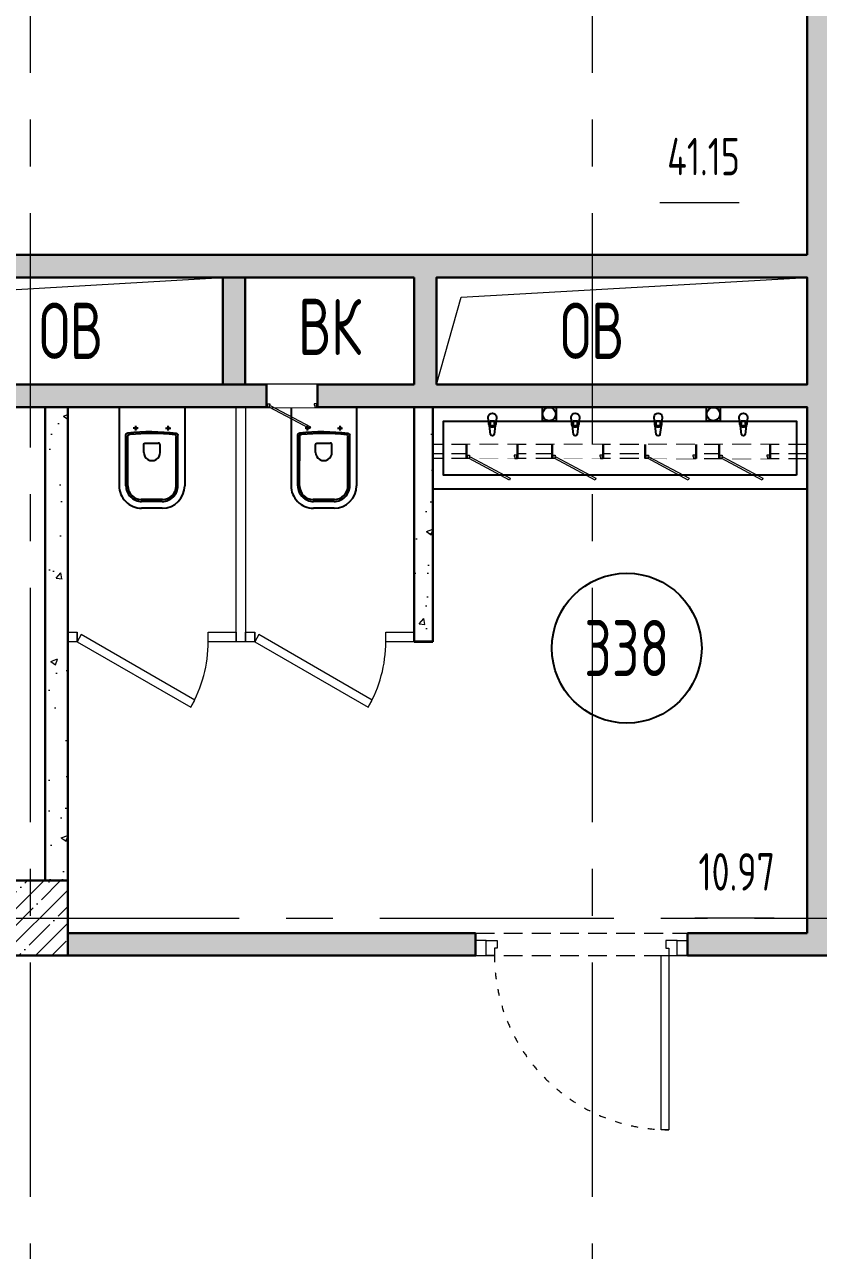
# Model space of a CAD drawing. Header units: millimetres. Extents: x -265044 to 366616, y 0 to 292181.
# Drawn here: x 75612 to 79851, y 116826 to 123371 of the extents above; entities that cross this region are included whole.
import ezdxf
from ezdxf import colors
from ezdxf.entities.mleader import LeaderData, LeaderLine
from ezdxf.enums import TextEntityAlignment as Align
from ezdxf.math import Vec2, Vec3

# ---------------------------------------------------------------- set-up
doc = ezdxf.new("R2010")
doc.units = ezdxf.units.MM
doc.header["$MEASUREMENT"] = 0
doc.set_wipeout_variables(frame=1)
for name, pattern in [('ACAD_ISO03W100', [30, 12, -18]), ('ADSK_Штриховая_ш2 п1', [3, 2, -1]), ('CENTER', [2, 1.25, -0.25, 0.25, -0.25])]:
    doc.linetypes.add(name, pattern=pattern)
doc.layers.get('0').update_dxf_attribs({"color": 250, "lineweight": 9})
doc.layers.get('Defpoints').update_dxf_attribs({"color": 6})
for name, color, linetype, lineweight in [('АР_Двери', 5, 'Continuous', 18), ('АР_Колонны', 5, 'Continuous', 30), ('АР_Колонны Штрих', 250, 'Continuous', 5), ('АР_Маркер экспликации', 239, 'Continuous', 13), ('АР_Номер помещения', 1, 'Continuous', 25), ('АР_Оси', 193, 'Continuous', 9), ('АР_Отметки', 250, 'Continuous', 15), ('АР_Перегородки газоблок', 165, 'Continuous', 30), ('АР_Перегородки газоблок_Штрих', 165, 'Continuous', 5), ('АР_Перегородки сантехнические', 216, 'Continuous', 9), ('АР_Помещения_площадь', 19, 'Continuous', 9), ('АР_тонкая линия', 250, 'Continuous', 0)]:
    doc.layers.add(name, color=color, linetype=linetype, lineweight=lineweight)
for name, color, linetype in [('АР_Отверстия', 251, 'Continuous'), ('ТХ_дозаторы', 7, 'Continuous'), ('ТХ_сантехника', 253, 'Continuous')]:
    doc.layers.add(name, color=color, linetype=linetype)
doc.styles.add('ICOCPEUR', font='isocpeur.ttf')
doc.styles.add('ISOCPEUR', font='isocpeur.ttf', dxfattribs={"width": 0.7})
doc.styles.get("Standard").update_dxf_attribs({"font": 'isocpeur.ttf'})
pattern_1 = [(50, (0, 0), (215.17805, -18.82564), [22.5, -247.5]), (355, (0, 0), (-41.6254, 225.65764), [18, -198]), (100.45144, (17.93, -1.57), (173.55265, 206.832), [19.12206, -210.34263]), (46.1842, (0, 60), (320.1724, -49.6558), [33.75, -371.25]), (96.63564, (26.68, 55.86), (280.3986, 292.2356), [28.6831, -315.5141]), (351.18416, (0, 60), (280.3986, 292.2356), [27, -297]), (21, (30, 45), (179.07212, -120.78567), [22.5, -247.5]), (326, (30, 45), (72.9946, 217.545), [18, -198]), (71.45144, (44.92, 34.93), (252.0667, 96.75935), [19.12206, -210.34263]), (37.5, (0, 0), (3.647957, 99.868156), [0, -195.6, 0, -201, 0, -198.75]), (7.5, (0, 0), (78.92086, 118.32351), [0, -114.6, 0, -191.1, 0, -75.75]), (327.5, (-66.9, 0), (160.14673, -6.76646), [0, -75, 0, -234, 0, -310.5]), (317.5, (-96.9, 0), (174.95585, 30.0315), [0, -97.5, 0, -155.4, 0, -220.5])]

# ---------------------------------------------------------------- blocks, each defined once
blk = doc.blocks.new('*U11')
at = {"color": 8}
for p, q in [((0, 0), (0, 50)), ((700, 0), (700, 50))]:
    blk.add_line(p, q, dxfattribs=at)
blk.add_lwpolyline([(0, 0), (606.2, -350), (628.1, -312.1), (21.9, 37.9)], close=True, dxfattribs=at)
blk.add_arc((0, 0), 700, 330, 0, dxfattribs=at)
blk = doc.blocks.new('*U9')
at = {"color": 8}
for p, q in [((0, 0), (0, 50)), ((700, 0), (700, 50))]:
    blk.add_line(p, q, dxfattribs=at)
blk.add_lwpolyline([(0, 0), (606.2, -350), (628.1, -312.1), (21.9, 37.9)], close=True, dxfattribs=at)
blk.add_arc((0, 0), 700, 330, 0, dxfattribs=at)
blk = doc.blocks.new('*U230')
at = {"layer": 'АР_Номер помещения', "color": 8}
blk.add_circle((-20129.8, 1921.6), 400, dxfattribs=at)
at = {"layer": 'АР_Помещения_площадь', "color": 8}
blk.add_line((-19343.4, 480.7), (-19765.7, 480.7), dxfattribs=at)
at = {"color": 8, "style": 'ISOCPEUR', "width": 0.7, "flags": 1}
blk.add_attdef('КАТЕГОРИЯ', (-499.2, -2092.2), '', height=250, dxfattribs=at)
at = {"layer": 'АР_Номер помещения', "color": 8, "style": 'ISOCPEUR', "width": 0.7}
blk.add_attdef('НОМЕР_ПОМЕЩЕНИЯ', text='', height=300, dxfattribs=at).set_placement((-20129.8, 1921.6), align=Align.MIDDLE_CENTER)
at = {"layer": 'АР_Помещения_площадь', "color": 8, "lineweight": 30, "width": 0.7, "flags": 104}
blk.add_attdef('ИМЯ_ПОМЕЩЕНИЯ', text='', height=100, dxfattribs=at).set_placement((157.6, 1217.1), align=Align.MIDDLE_CENTER)
at = {"layer": 'АР_Помещения_площадь', "color": 8, "style": 'ISOCPEUR', "width": 0.7}
blk.add_attdef('ПЛОЩАДЬ_ПОМЕЩЕНИЯ', text='', height=200, dxfattribs=at).set_placement((-19338.5, 727.2), align=Align.MIDDLE_RIGHT)
blk = doc.blocks.new('*U225')
at = {"layer": 'АР_Номер помещения', "color": 8}
blk.add_circle((2044.8, -4497.4), 400, dxfattribs=at)
at = {"layer": 'АР_Помещения_площадь', "color": 8}
blk.add_line((4177.5, -7470.7), (3755.2, -7470.7), dxfattribs=at)
at = {"color": 8, "style": 'ISOCPEUR', "width": 0.7, "flags": 1}
blk.add_attdef('КАТЕГОРИЯ', (-499.2, -2092.2), '', height=250, dxfattribs=at)
at = {"layer": 'АР_Номер помещения', "color": 8, "style": 'ISOCPEUR', "width": 0.7}
blk.add_attdef('НОМЕР_ПОМЕЩЕНИЯ', text='', height=300, dxfattribs=at).set_placement((2044.8, -4497.4), align=Align.MIDDLE_CENTER)
at = {"layer": 'АР_Помещения_площадь', "color": 8, "lineweight": 30, "width": 0.7, "flags": 104}
blk.add_attdef('ИМЯ_ПОМЕЩЕНИЯ', text='', height=100, dxfattribs=at).set_placement((157.6, 1217.1), align=Align.MIDDLE_CENTER)
at = {"layer": 'АР_Помещения_площадь', "color": 8, "style": 'ISOCPEUR', "width": 0.7}
blk.add_attdef('ПЛОЩАДЬ_ПОМЕЩЕНИЯ', text='', height=200, dxfattribs=at).set_placement((4182.4, -7224.2), align=Align.MIDDLE_RIGHT)
blk = doc.blocks.new('*U369')
at = {"color": 8}
for points in [[(-55, -80), (-55, 0), (-115, 0), (-115, -40), (-100, -40), (-100, -80), (-55, -80)], [(0, 0), (0, -80), (-55, -80), (-55, 0), (0, 0)], [(-1130, 0), (-1130, -80), (-1075, -80), (-1075, 0), (-1130, 0)], [(-1075, -80), (-1075, 0), (-1015, 0), (-1015, -40), (-1030, -40), (-1030, -80), (-1075, -80)]]:
    blk.add_lwpolyline(points, dxfattribs=at)
blk.add_lwpolyline([(-100, -80), (-100, -1010), (-140, -1010), (-140, -80)], close=True, dxfattribs=at)
at = {"color": 8, "linetype": 'ACAD_ISO03W100', "ltscale": 3}
blk.add_arc((-100, -80), 930, 180, 270, dxfattribs=at)
blk = doc.blocks.new('унитаз поликлиники')
at = {"color": 8}
for p, q in [((0, 175), (0, -175)), ((0, 175), (420, 175)), ((420, 138.7), (149.6, 138.7)), ((125.6, 86.7), (99.5, 86.7)), ((112.4, 73.1), (112.4, 100.2)), ((420, 129), (156.8, 128.7)), ((191.9, -33.7), (191.9, 33.7)), ((242.4, 43.7), (201.9, 43.7)), ((494, 57.1), (494, -57.1)), ((504, 55), (504, -55)), ((540, 55), (540, -55)), ((242.4, -43.7), (201.9, -43.7)), ((125.5, -86.5), (99.4, -86.5)), ((112.3, -73), (112.3, -100.1)), ((420, -129), (155.2, -128.7)), ((0, -175), (420, -175)), ((420, -139), (147.9, -138.7))]:
    blk.add_line(p, q, dxfattribs=at)
for centre, radius, start, end in [((420, 55), 120, 0, 90), ((420.5, 55.2), 83.5, 359.86187, 90.33349), ((420, 55), 74, 0, 90), ((242.4, 0), 43.7, 270, 90), ((420, -55), 120, 270, 0), ((420, -55), 84, 270, 0), ((420, -55), 74, 270, 358.40182)]:
    blk.add_arc(centre, radius, start, end, dxfattribs=at)
at = {"color": 8, "extrusion": (0, 0, -1)}
for centre, major_axis, ratio, start_param, end_param in [((149.5, 127.3), (-5.6, -10.5), 0.821373, 1.269211, 2.570669), ((112.4, 86.8), (3.55, 3.55), 1, 5.504025, 11.78721), ((1158.1, 0), (-731, -726.4), 0.993775, 0.659849, 0.910919), ((984.1, 0), (-23.4, -941.4), 0.89728, 1.422258, 1.677847), ((154.4, 119.8), (-5.61, -7.72), 0.798093, 1.232924, 2.686723), ((201.9, -33.5), (4.12, -9.49), 0.964797, 0.42926, 1.943413), ((147.9, -127.5), (5.4, -10.4), 0.836443, 0.56114, 1.877577), ((155.2, -117.5), (5.3, -10.4), 0.842984, 0.549902, 1.8819)]:
    blk.add_ellipse(centre, major_axis=major_axis, ratio=ratio, start_param=start_param, end_param=end_param, dxfattribs=at)
at = {"color": 8}
for centre, major_axis, ratio, start_param, end_param in [((201.9, 33.5), (4.12, 9.49), 0.964797, 0.42926, 1.943413), ((112.3, -86.6), (3.54, -3.55), 1, 5.504025, 11.78721)]:
    blk.add_ellipse(centre, major_axis=major_axis, ratio=ratio, start_param=start_param, end_param=end_param, dxfattribs=at)
blk = doc.blocks.new('_DotSmall')
at = {"color": 8, "linetype": 'ByBlock', "const_width": 0.5}
blk.add_lwpolyline([(-0.0625, 0, 1), (0.0625, 0, 1)], format="xyb", close=True, dxfattribs=at)
blk = doc.blocks.new('A$C500e89c7')
at = {"color": 8, "ltscale": 100}
blk.add_circle((-36.5, 37.3), 35.3, dxfattribs=at)
at = {"layer": 'ТХ_дозаторы', "color": 8, "ltscale": 100}
blk.add_lwpolyline([(-73, 74.7), (0, 74.7), (0, 0), (-73, 0)], close=True, dxfattribs=at)
blk = doc.blocks.new('*U1544')
at = {"color": 8}
blk.add_wipeout([(-565, 60), (445, 60), (445, -218), (-565, -218)], dxfattribs=at)
for p, q in [((-530, 60), (-565, 60)), ((-550, 60), (-550, -10)), ((-550, -10), (-550, 60)), ((-510, 60), (-530, 60)), ((-510, 20), (-510, 60)), ((-500, 20), (-510, 20)), ((-500, -10), (-500, 20)), ((380, -10), (380, 20)), ((380, 20), (390, 20)), ((390, 20), (390, 60)), ((390, 60), (410, 60)), ((410, 60), (445, 60)), ((430, 60), (430, -10)), ((430, -10), (430, 60)), ((-565, -10), (-530, -10)), ((-530, -10), (-500, -10)), ((410, -10), (380, -10)), ((445, -10), (410, -10))]:
    blk.add_line(p, q, dxfattribs=at)
at = {"color": 8, "lineweight": 30}
for p, q in [((-565, 60), (-565, -218)), ((445, 60), (445, -218))]:
    blk.add_line(p, q, dxfattribs=at)
at = {"color": 8}
blk.add_lwpolyline([(389, 60), (370, 25), (-424, 448), (-406, 483)], close=True, dxfattribs=at)
blk = doc.blocks.new('*U1545')
at = {"color": 8}
blk.add_wipeout([(-565, 60), (445, 60), (445, -388), (-565, -388)], dxfattribs=at)
for p, q in [((-530, 60), (-565, 60)), ((-550, 60), (-550, -10)), ((-550, -10), (-550, 60)), ((-510, 60), (-530, 60)), ((-510, 20), (-510, 60)), ((-500, 20), (-510, 20)), ((-500, -10), (-500, 20)), ((380, -10), (380, 20)), ((380, 20), (390, 20)), ((390, 20), (390, 60)), ((390, 60), (410, 60)), ((410, 60), (445, 60)), ((430, 60), (430, -10)), ((430, -10), (430, 60)), ((-565, -10), (-530, -10)), ((-530, -10), (-500, -10)), ((410, -10), (380, -10)), ((445, -10), (410, -10))]:
    blk.add_line(p, q, dxfattribs=at)
at = {"color": 8, "lineweight": 30}
for p, q in [((-565, 60), (-565, -388)), ((445, 60), (445, -388))]:
    blk.add_line(p, q, dxfattribs=at)
at = {"color": 8}
blk.add_lwpolyline([(389, 60), (370, 25), (-424, 448), (-406, 483)], close=True, dxfattribs=at)

msp = doc.modelspace()

# ---------------------------------------------------------------- hatches: boundary and pattern name
at = {"layer": 'АР_Колонны Штрих', "ltscale": 100}
h = msp.add_hatch(dxfattribs=at)
h.set_pattern_fill('ANSI35', color=8, scale=500)
h.set_pattern_definition([(45, (-881609.7, 158672.16), (-88.388348, 88.388348), []), (45, (-881521.31, 158672.16), (-88.388348, 88.388348), [156.25, -31.25, 0, -31.25])])
h.paths.add_polyline_path([(75842.4, 118800.7), (75442.4, 118800.7), (75442.4, 118400.7), (75842.4, 118400.7)])
at = {"layer": 'АР_Перегородки газоблок_Штрих', "ltscale": 100}
h = msp.add_hatch(dxfattribs=at)
h.set_pattern_fill('AR-CONC', color=8, scale=30)
h.set_pattern_definition(pattern_1)
h.paths.add_polyline_path([(72392.4, 118520.7), (72077.4, 118520.7), (72077.4, 118400.7), (72612.4, 118400.7), (72612.4, 118520.7), (72512.4, 118520.7), (72512.4, 121328.5), (73872.4, 121328.5), (73872.4, 120116.1), (73992.4, 120116.1), (73992.4, 121328.5), (77692.4, 121328.5), (77692.4, 121328.5), (79791.2, 121328.5), (79791.2, 118520.7), (79911.2, 118520.7), (79911.2, 121328.5), (81877.4, 121328.5), (81877.4, 121448.2), (79911.2, 121448.2), (79911.2, 122020.4), (79791.2, 122020.3), (79791.2, 121448.5), (77812.4, 121448.5), (77812.4, 122020.3), (77692.4, 122020.3), (77692.4, 121448.5), (77692.4, 121448.5), (77692.4, 122020.3), (77692.4, 121448.5), (76790.9, 121448.5), (76790.9, 122020.3), (76670.9, 122020.3), (76670.9, 121448.5), (73992.4, 121448.5), (73992.4, 122020.3), (73992.4, 121448.5), (73992.4, 121448.5), (73992.4, 122020.3), (73872.4, 122020.3), (73872.4, 121448.5), (73872.4, 121448.5), (73872.4, 122020.3), (73872.4, 122020.3), (73872.4, 121448.5), (72512.4, 121448.5), (72512.4, 122020.3), (81877.4, 122020.4), (81877.4, 122140.4), (79911.2, 122140.3), (79911.2, 124400.7), (81442.4, 124400.7), (81442.4, 124520.7), (79791.2, 124520.7), (79791.2, 122140.3), (72512.4, 122140.3), (72512.4, 122260.3), (72392.4, 122260.3)])
h = msp.add_hatch(dxfattribs=at)
h.set_pattern_fill('AR-CONC', color=8, scale=2)
h.set_pattern_definition([(50, (-404360.38, -51868.7), (364.36934, -31.87817), [38.1, -419.1]), (355, (-404360.4, -51868.7), (-70.48684, 382.1137), [30.48, -335.28117]), (100.451445, (-404330.02, -51871.37), (293.8825, 350.2355), [32.38002, -356.1805]), (46.1842, (-404360.4, -51767.1), (542.1581, -84.08466), [57.15, -628.65]), (96.63556, (-404315.2, -51774.1), (474.80827, 494.85225), [48.57005, -534.2712]), (351.18415, (-404360.4, -51767.1), (474.80827, 494.85225), [45.71993, -502.91946]), (21, (-404309.58, -51792.5), (303.22878, -204.5304), [38.1, -419.1]), (326, (-404309.6, -51792.5), (123.60406, 368.37593), [30.48, -335.28]), (71.451445, (-404284.3, -51809.56), (426.83284, 163.84554), [32.38002, -356.17988]), (37.5, (-404360.38, -51868.71), (6.177207, 169.110078), [0, -331.216, 0, -340.36, 0, -336.55]), (7.5, (-404360.38, -51868.71), (133.639325, 200.36115), [0, -194.056, 0, -323.596, 0, -128.27]), (327.5, (-404473.67, -51868.71), (271.18119, -11.457488), [0, -127, 0, -396.24, 0, -525.78]), (317.5, (-404524.47, -51868.71), (296.25836, 50.85298), [0, -165.1, 0, -263.144, 0, -373.38])])
h.paths.add_polyline_path([(75742.4, 121329.5), (75742.4, 118760.7), (75842.4, 118760.6), (75842.4, 121329.5)])
h = msp.add_hatch(dxfattribs=at)
h.set_pattern_fill('AR-CONC', color=8, scale=2)
h.set_pattern_definition([(50, (-402410.38, -50233.2), (364.36934, -31.87817), [38.1, -419.1]), (355, (-402410.38, -50233.2), (-70.48684, 382.1137), [30.48, -335.28117]), (100.451445, (-402380, -50235.87), (293.8825, 350.2355), [32.38002, -356.1805]), (46.1842, (-402410.4, -50131.6), (542.1581, -84.08466), [57.15, -628.65]), (96.63556, (-402365.2, -50138.6), (474.80827, 494.85225), [48.57005, -534.2712]), (351.18415, (-402410.4, -50131.6), (474.80827, 494.85225), [45.71993, -502.91946]), (21, (-402359.58, -50157), (303.22878, -204.5304), [38.1, -419.1]), (326, (-402359.58, -50157), (123.60406, 368.37593), [30.48, -335.28]), (71.451445, (-402334.3, -50174.06), (426.83284, 163.84554), [32.38002, -356.17988]), (37.5, (-402410.38, -50233.21), (6.177207, 169.110078), [0, -331.216, 0, -340.36, 0, -336.55]), (7.5, (-402410.38, -50233.21), (133.639325, 200.36115), [0, -194.056, 0, -323.596, 0, -128.27]), (327.5, (-402523.66, -50233.21), (271.18119, -11.457488), [0, -127, 0, -396.24, 0, -525.78]), (317.5, (-402574.46, -50233.21), (296.25836, 50.85298), [0, -165.1, 0, -263.144, 0, -373.38])])
h.paths.add_polyline_path([(77692.4, 121328.5), (77692.4, 120116.2), (77792.4, 120116.2), (77792.4, 121328.5)])
h = msp.add_hatch(dxfattribs=at)
h.set_pattern_fill('AR-CONC', color=8, scale=2)
h.set_pattern_definition([(50, (-402410.4, -50233.23), (364.36934, -31.87817), [38.1, -419.1]), (355, (-402410.4, -50233.23), (-70.48684, 382.1137), [30.48, -335.28117]), (100.451445, (-402380.03, -50235.9), (293.8825, 350.2355), [32.38002, -356.1805]), (46.1842, (-402410.4, -50131.63), (542.1581, -84.08466), [57.15, -628.65]), (96.63556, (-402365.2, -50138.63), (474.80827, 494.85225), [48.57005, -534.2712]), (351.18415, (-402410.4, -50131.6), (474.80827, 494.85225), [45.71993, -502.91946]), (21, (-402359.6, -50157.03), (303.22878, -204.5304), [38.1, -419.1]), (326, (-402359.6, -50157.03), (123.60406, 368.37593), [30.48, -335.28]), (71.451445, (-402334.32, -50174.07), (426.83284, 163.84554), [32.38002, -356.17988]), (37.5, (-402410.39, -50233.23), (6.177207, 169.110078), [0, -331.216, 0, -340.36, 0, -336.55]), (7.5, (-402410.4, -50233.23), (133.639325, 200.36115), [0, -194.056, 0, -323.596, 0, -128.27]), (327.5, (-402523.68, -50233.23), (271.18119, -11.457488), [0, -127, 0, -396.24, 0, -525.78]), (317.5, (-402574.48, -50233.23), (296.25836, 50.85298), [0, -165.1, 0, -263.144, 0, -373.38])])
h.paths.add_polyline_path([(77692.4, 121200.3), (77692.4, 120116.2), (77792.4, 120116.1), (77792.4, 121200.3)])
h = msp.add_hatch(dxfattribs=at)
h.set_pattern_fill('AR-CONC', color=8, scale=30)
h.set_pattern_definition(pattern_1)
h.paths.add_polyline_path([(78020.7, 118400.6), (78020.7, 118520.6), (75842.4, 118520.7), (75842.4, 118400.7)])
h.paths.add_polyline_path([(79151.3, 118520.7), (79151.3, 118400.7), (81442.4, 118400.7), (81442.4, 118520.7)])

# ---------------------------------------------------------------- linework, layer by layer
at = {"layer": 'Defpoints', "color": 8, "ltscale": 100}
for points in [[(76670.9, 121448.5), (73992.4, 121448.5), (73992.4, 122020.3), (76670.9, 122020.3)], [(77812.4, 121448.5), (79791.2, 121448.5), (79791.2, 122020.3), (77812.4, 122020.3)]]:
    msp.add_lwpolyline(points, close=True, dxfattribs=at)
at = {"layer": 'АР_Колонны', "color": 8, "ltscale": 100}
msp.add_lwpolyline([(75442.4, 118800.7), (75842.4, 118800.7), (75842.4, 118400.7), (75442.4, 118400.7)], close=True, dxfattribs=at)
at = {"layer": 'АР_Оси', "color": 8, "linetype": 'CENTER', "ltscale": 1000}
for p, q in [((75642.4, 134363.2), (75642.4, 78630.8)), ((78642.4, 134363.2), (78642.4, 78630.8)), ((45508.7, 118600.7), (128687.1, 118600.7))]:
    msp.add_line(p, q, dxfattribs=at)
at = {"layer": 'АР_Перегородки газоблок', "color": 8, "ltscale": 100}
msp.add_line((81877.4, 118400.7), (79151.3, 118400.7), dxfattribs=at)
for points in [[(81442.4, 124520.7), (79791.2, 124520.7), (79791.2, 122140.3)], [(72512.4, 122140.3), (79791.2, 122140.3)], [(76876.3, 122020.3), (73992.4, 122020.3)], [(76670.9, 121448.5), (76670.9, 122020.3)], [(77692.4, 122020.3), (76687.4, 122020.3)], [(76790.9, 122020.3), (76790.9, 121448.5)], [(77692.4, 121448.5), (77692.4, 122020.3)], [(77812.4, 122020.3), (77812.4, 121448.5)], [(79791.2, 122020.3), (77812.4, 122020.3)], [(79791.2, 122020.3), (79791.2, 121448.5)], [(73992.4, 121448.5), (76963.8, 121448.5)], [(76687.4, 121448.5), (77692.4, 121448.5)], [(77812.4, 121448.5), (79791.2, 121448.5)], [(77692.4, 121328.5), (73992.4, 121328.5)], [(75722.4, 118800.7), (75722.4, 121328.5)], [(75842.4, 121328.5), (75842.4, 118800.7)], [(77692.4, 121328.5), (79791.2, 121328.5)], [(77692.4, 120076.2), (77692.4, 121328.5)], [(77692.4, 121328.5), (77692.4, 121328.5)], [(77792.4, 121328.5), (77792.4, 120076.2)], [(79791.2, 121328.5), (79791.2, 118520.7)], [(77692.4, 120076.1), (77692.4, 121200.3)], [(77792.4, 121200.3), (77792.4, 120076.1)], [(77792.4, 120076.2), (77692.4, 120076.2)], [(77792.4, 120076.1), (77692.4, 120076.1)], [(78020.7, 118520.6), (78020.7, 118400.6), (75802.4, 118400.7)], [(75842.4, 118520.5), (78020.7, 118520.5)], [(79151.3, 118520.6), (79791.2, 118520.7)], [(79151.3, 118520.7), (79151.3, 118400.7)]]:
    msp.add_lwpolyline(points, dxfattribs=at)
at = {"layer": 'АР_Перегородки сантехнические', "color": 8, "lineweight": 0}
for points in [[(76742.4, 121328.5), (76792.4, 121328.5), (76792.4, 120076.1), (76742.4, 120076.1)], [(75892.9, 120126.1), (75892.9, 120076.1), (75842.4, 120076.1), (75842.4, 120126.1)], [(76742.4, 120126.1), (76742.4, 120076.1), (76592.9, 120076.1), (76592.9, 120126.1)], [(76840.8, 120126.1), (76840.8, 120076.1), (76792.4, 120076.1), (76792.4, 120126.1)], [(77692.4, 120126.1), (77692.4, 120076.1), (77540.8, 120076.1), (77540.8, 120126.1)]]:
    msp.add_lwpolyline(points, close=True, dxfattribs=at)
at = {"layer": 'АР_тонкая линия', "color": 8, "linetype": 'ADSK_Штриховая_ш2 п1', "ltscale": 50}
for p, q in [((78021.3, 118520.7), (79151.3, 118520.8)), ((78021.3, 118400.6), (79151.3, 118400.8))]:
    msp.add_line(p, q, dxfattribs=at)
at = {"layer": 'АР_тонкая линия', "color": 8, "ltscale": 100}
for points in [[(73992.4, 121448.5), (74155.9, 121874.4), (76670.9, 122020.3)], [(77812.4, 121448.5), (77944.2, 121915.9), (79791.2, 122020.3)]]:
    msp.add_lwpolyline(points, dxfattribs=at)
at = {"layer": 'АР_тонкая линия', "color": 8, "linetype": 'ADSK_Штриховая_ш2 п1', "ltscale": 50}
for points in [[(79791.2, 121128), (77792.4, 121128.1)], [(79791.2, 121078), (77792.4, 121078.1)], [(79791.2, 121053), (77792.4, 121053.1)]]:
    msp.add_lwpolyline(points, dxfattribs=at)
at = {"layer": 'ТХ_сантехника', "color": 8}
for p, q in [((78091.5, 121237.6), (78088, 121274.4)), ((78131.8, 121274.4), (78128.3, 121237.6)), ((78534.1, 121237.6), (78530.6, 121274.4)), ((78574.4, 121274.4), (78570.9, 121237.6)), ((78976.7, 121237.6), (78973.2, 121274.4)), ((79017, 121274.4), (79013.5, 121237.6)), ((79431.8, 121237.6), (79428.3, 121274.4)), ((79472.1, 121274.4), (79468.6, 121237.6)), ((78100.1, 121182.9), (78094.3, 121229.3)), ((78098, 121252.6), (78098, 121239.5)), ((78121.8, 121252.6), (78098, 121252.6)), ((78125.4, 121229.3), (78119.6, 121182.9)), ((78121.8, 121239.5), (78121.8, 121252.6)), ((78542.8, 121182.9), (78537, 121229.3)), ((78540.6, 121252.6), (78540.6, 121239.5)), ((78564.4, 121252.6), (78540.6, 121252.6)), ((78568, 121229.3), (78562.2, 121182.9)), ((78564.4, 121239.5), (78564.4, 121252.6)), ((78985.4, 121182.9), (78979.6, 121229.3)), ((78983.2, 121252.6), (78983.2, 121239.5)), ((79007.1, 121252.6), (78983.2, 121252.6)), ((79010.7, 121229.3), (79004.9, 121182.9)), ((79007.1, 121239.5), (79007.1, 121252.6)), ((79440.5, 121182.9), (79434.7, 121229.3)), ((79438.3, 121252.6), (79438.3, 121239.5)), ((79462.1, 121252.6), (79438.3, 121252.6)), ((79465.7, 121229.3), (79459.9, 121182.9)), ((79462.1, 121239.5), (79462.1, 121252.6))]:
    msp.add_line(p, q, dxfattribs=at)
for points in [[(79791.2, 120890.2), (77792.4, 120890.2), (77792.4, 121328.5), (79791.2, 121328.5)], [(79733.4, 120964.7), (77849.4, 120964.7), (77849.4, 121254), (79733.4, 121254)]]:
    msp.add_lwpolyline(points, close=True, dxfattribs=at)
at = {"layer": 'ТХ_сантехника', "color": 8, "extrusion": (0, 0, -1)}
for centre, major_axis, start_param, end_param in [((78109.9, 121274.4), (-15.5, 15.5), -0.785398, 2.356194), ((78552.5, 121274.4), (-15.5, 15.5), -0.785398, 2.356194), ((78995.1, 121274.4), (-15.5, 15.5), -0.785398, 2.356194), ((79450.2, 121274.4), (-15.5, 15.5), -0.785398, 2.356194), ((78109.9, 121239.3), (-13.1, 13.1), -1.35736, -0.875625), ((78109.9, 121239.3), (-13.1, -13.1), 4.498953, 6.496621), ((78109.9, 121239.5), (-8.43, -8.43), 3.926991, 7.068583), ((78109.9, 121239.3), (-13.1, -13.1), 4.017217, 4.498953), ((78552.5, 121239.3), (-13.1, 13.1), -1.35736, -0.875625), ((78552.5, 121239.3), (-13.1, -13.1), 4.498953, 6.496621), ((78552.5, 121239.5), (-8.43, -8.43), 3.926991, 7.068583), ((78552.5, 121239.3), (-13.1, -13.1), 4.017217, 4.498953), ((78995.1, 121239.3), (-13.1, 13.1), -1.35736, -0.875625), ((78995.1, 121239.3), (-13.1, -13.1), 4.498953, 6.496621), ((78995.1, 121239.5), (-8.43, -8.43), 3.926991, 7.068583), ((78995.1, 121239.3), (-13.1, -13.1), 4.017217, 4.498953), ((79450.2, 121239.3), (-13.1, 13.1), -1.35736, -0.875625), ((79450.2, 121239.3), (-13.1, -13.1), 4.498953, 6.496621), ((79450.2, 121239.5), (-8.43, -8.43), 3.926991, 7.068583), ((79450.2, 121239.3), (-13.1, -13.1), 4.017217, 4.498953), ((78109.9, 121184.1), (-6.93, -6.93), 4.051589, 6.943986), ((78552.5, 121184.1), (-6.93, -6.93), 4.051589, 6.943986), ((78995.1, 121184.1), (-6.93, -6.93), 4.051589, 6.943986), ((79450.2, 121184.1), (-6.93, -6.93), 4.051589, 6.943986)]:
    msp.add_ellipse(centre, major_axis=major_axis, ratio=1, start_param=start_param, end_param=end_param, dxfattribs=at)

# ---------------------------------------------------------------- block references
at = {"layer": 'АР_Двери', "color": 8, "lineweight": 30}
for name, p in [('*U9', (75892.9, 120076.1)), ('*U11', (76840.8, 120076.1))]:
    msp.add_blockref(name, p, dxfattribs=at)
at = {"layer": 'АР_Двери', "color": 8}
msp.add_blockref('*U369', (79151.3, 118480.7), dxfattribs=at)
at = {"layer": 'АР_Маркер экспликации', "color": 8}
ref = msp.add_blockref('*U225', (75249.4, 129889.9), dxfattribs=at)
ref.add_attrib('НОМЕР_ПОМЕЩЕНИЯ', '335', dxfattribs={"layer": 'АР_Номер помещения', "color": 8, "height": 300, "style": 'ISOCPEUR', "width": 0.7}).set_placement((77294.2, 125392.5), align=Align.MIDDLE_CENTER)
ref.add_attrib('ПЛОЩАДЬ_ПОМЕЩЕНИЯ', '41.15', dxfattribs={"layer": 'АР_Помещения_площадь', "color": 8, "height": 200, "style": 'ISOCPEUR', "width": 0.7}).set_placement((79431.9, 122665.7), align=Align.MIDDLE_RIGHT)
ref = msp.add_blockref('*U230', (98957.4, 118120), dxfattribs=at)
ref.add_attrib('НОМЕР_ПОМЕЩЕНИЯ', '338', dxfattribs={"layer": 'АР_Номер помещения', "color": 8, "height": 300, "style": 'ISOCPEUR', "width": 0.7}).set_placement((78827.6, 120041.6), align=Align.MIDDLE_CENTER)
ref.add_attrib('ПЛОЩАДЬ_ПОМЕЩЕНИЯ', '10.97', dxfattribs={"layer": 'АР_Помещения_площадь', "color": 8, "height": 200, "style": 'ISOCPEUR', "width": 0.7}).set_placement((79618.9, 118847.2), align=Align.MIDDLE_RIGHT)
at = {"layer": 'ТХ_дозаторы', "color": 8, "ltscale": 100}
for p in [(78450, 121253.8), (79326.5, 121253.8)]:
    msp.add_blockref('A$C500e89c7', p, dxfattribs=at)
at = {"layer": 'ТХ_сантехника', "color": 8, "rotation": 270.0015666875582}
for p in [(76292.4, 121328.5), (77209.9, 121328.5)]:
    msp.add_blockref('унитаз поликлиники', p, dxfattribs=at)

# ---------------------------------------------------------------- texts
at = {"layer": 'АР_Отверстия', "color": 8, "ltscale": 100, "char_height": 300, "attachment_point": 5, "line_spacing_factor": 0.7, "style": 'ICOCPEUR'}
for s, insert in [('\\A1;{\\W0.7;ОВ}', (75859.8, 121735.5)), ('\\A1;{\\W0.7;ВК}', (77241.3, 121756.5)), ('\\A1;{\\W0.7;ОВ}', (78642.4, 121735.5))]:
    msp.add_mtext(s, dxfattribs=dict(at, insert=insert))

# ---------------------------------------------------------------- leaders
at = {"layer": 'АР_Отметки', "color": 8}
ml = msp.add_multileader_mtext('Standard', dxfattribs=at)
ml.set_content('Л.4', color=8, style='ISOCPEUR')
ml.set_leader_properties(color=8, linetype='Continuous', lineweight=-1)
ml.set_arrow_properties(name='DOTSMALL')
ml.build(insert=Vec2(0, 0))
ml.multileader.update_dxf_attribs({"has_text_frame": 1, "text_left_attachment_type": 4, "text_right_attachment_type": 4, "dogleg_length": 100, "arrow_head_size": 180})
ctx = ml.context
ctx.base_point, ctx.char_height, ctx.arrow_head_size, ctx.landing_gap_size, ctx.plane_origin = Vec3(82175.5, 130136.1), 250, 180, 50, Vec3(110295.9, 117978.5)
ctx.left_attachment, ctx.right_attachment = 4, 4
notes = []
notes.append((ctx, [(0, (0, 0, 0), (0, 0), (1, 0), 1, [])]))
ctx.mtext.insert, ctx.mtext.width, ctx.mtext.line_spacing_style, ctx.mtext.flow_direction = Vec3(82225.5, 130469.5), 852.697, 2, 5
ml = msp.add_multileader_mtext('Standard', dxfattribs=at)
ml.set_content('Л.4', color=8, style='ISOCPEUR')
ml.set_leader_properties(color=8, linetype='Continuous', lineweight=-1)
ml.set_arrow_properties(name='DOTSMALL')
ml.build(insert=Vec2(0, 0))
ml.multileader.update_dxf_attribs({"has_text_frame": 1, "text_left_attachment_type": 4, "text_right_attachment_type": 4, "dogleg_length": 100, "arrow_head_size": 180})
ctx = ml.context
ctx.base_point, ctx.char_height, ctx.arrow_head_size, ctx.landing_gap_size, ctx.plane_origin = Vec3(219850.4, 129601.6), 250, 180, 50, Vec3(247234.1, 117978.5)
ctx.left_attachment, ctx.right_attachment = 4, 4
notes.append((ctx, [(0, (0, 0, 0), (0, 0), (1, 0), 1, [])]))
ctx.mtext.insert, ctx.mtext.width, ctx.mtext.line_spacing_style, ctx.mtext.flow_direction = Vec3(219900.4, 129934.9), 852.697, 2, 5
ml = msp.add_multileader_mtext('Standard', dxfattribs=at)
ml.set_content('+11,550', color=8, style='ISOCPEUR')
ml.set_leader_properties(color=8, linetype='Continuous', lineweight=-1)
ml.set_arrow_properties(name='DOTSMALL')
ml.build(insert=Vec2(0, 0))
ml.multileader.update_dxf_attribs({"has_text_frame": 1, "text_left_attachment_type": 4, "text_right_attachment_type": 4, "dogleg_length": 100, "arrow_head_size": 180})
ctx = ml.context
ctx.base_point, ctx.char_height, ctx.arrow_head_size, ctx.landing_gap_size, ctx.plane_origin = Vec3(219245.9, 128951.2), 250, 180, 50, Vec3(217084.7, 128360)
ctx.left_attachment, ctx.right_attachment = 4, 4
notes.append((ctx, [(0, (0, 0, 0), (0, 0), (1, 0), 1, [])]))
ctx.mtext.insert, ctx.mtext.width, ctx.mtext.line_spacing_style, ctx.mtext.flow_direction = Vec3(219295.9, 129284.5), 852.697, 2, 5
ml = msp.add_multileader_mtext('Standard', dxfattribs=at)
ml.set_content('+11,550', color=8, style='ISOCPEUR')
ml.set_leader_properties(color=8, linetype='Continuous', lineweight=-1)
ml.set_arrow_properties(name='DOTSMALL')
ml.build(insert=Vec2(0, 0))
ml.multileader.update_dxf_attribs({"has_text_frame": 1, "text_left_attachment_type": 4, "text_right_attachment_type": 4, "dogleg_length": 100, "arrow_head_size": 180})
ctx = ml.context
ctx.base_point, ctx.char_height, ctx.arrow_head_size, ctx.landing_gap_size, ctx.plane_origin = Vec3(219245.9, 128951.2), 250, 180, 50, Vec3(217084.7, 128360)
ctx.left_attachment, ctx.right_attachment = 4, 4
notes.append((ctx, [(0, (0, 0, 0), (0, 0), (1, 0), 1, [])]))
ctx.mtext.insert, ctx.mtext.width, ctx.mtext.line_spacing_style, ctx.mtext.flow_direction = Vec3(219295.9, 129284.5), 852.697, 2, 5
ml = msp.add_multileader_mtext('Standard', dxfattribs=at)
ml.set_content('+13,200', color=8, style='ISOCPEUR')
ml.set_leader_properties(color=8, linetype='Continuous', lineweight=-1)
ml.set_arrow_properties(name='DOTSMALL')
ml.build(insert=Vec2(0, 0))
ml.multileader.update_dxf_attribs({"has_text_frame": 1, "text_left_attachment_type": 4, "text_right_attachment_type": 4, "dogleg_length": 100, "arrow_head_size": 180})
ctx = ml.context
ctx.base_point, ctx.char_height, ctx.arrow_head_size, ctx.landing_gap_size, ctx.plane_origin = Vec3(224401.7, 128884.7), 250, 180, 50, Vec3(222084.7, 129105)
ctx.left_attachment, ctx.right_attachment = 4, 4
notes.append((ctx, [(0, (0, 0, 0), (0, 0), (1, 0), 1, [])]))
ctx.mtext.insert, ctx.mtext.width, ctx.mtext.line_spacing_style, ctx.mtext.flow_direction = Vec3(224451.7, 129218.1), 852.697, 2, 5
ml = msp.add_multileader_mtext('Standard', dxfattribs=at)
ml.set_content('+7,050', color=8, style='ISOCPEUR')
ml.set_leader_properties(color=8, linetype='Continuous', lineweight=-1)
ml.set_arrow_properties(name='DOTSMALL')
ml.build(insert=Vec2(0, 0))
ml.multileader.update_dxf_attribs({"has_text_frame": 1, "text_left_attachment_type": 4, "text_right_attachment_type": 4, "dogleg_length": 100, "arrow_head_size": 180})
ctx = ml.context
ctx.base_point, ctx.char_height, ctx.arrow_head_size, ctx.landing_gap_size, ctx.plane_origin = Vec3(87831.5, 128735), 250, 180, 50, Vec3(87750.1, 127467.4)
ctx.left_attachment, ctx.right_attachment = 4, 4
notes.append((ctx, [(0, (0, 0, 0), (0, 0), (1, 0), 1, [])]))
ctx.mtext.insert, ctx.mtext.width, ctx.mtext.line_spacing_style, ctx.mtext.flow_direction = Vec3(87881.5, 129068.3), 852.697, 2, 5
ml = msp.add_multileader_mtext('Standard', dxfattribs=at)
ml.set_content('+8,400', color=8, style='ISOCPEUR')
ml.set_leader_properties(color=8, linetype='Continuous', lineweight=-1)
ml.set_arrow_properties(name='DOTSMALL')
ml.build(insert=Vec2(0, 0))
ml.multileader.update_dxf_attribs({"has_text_frame": 1, "text_left_attachment_type": 4, "text_right_attachment_type": 4, "dogleg_length": 100, "arrow_head_size": 180})
ctx = ml.context
ctx.base_point, ctx.char_height, ctx.arrow_head_size, ctx.landing_gap_size, ctx.plane_origin = Vec3(82070.2, 128174), 250, 180, 50, Vec3(82613.4, 128977)
ctx.left_attachment, ctx.right_attachment = 4, 4
notes.append((ctx, [(0, (0, 0, 0), (0, 0), (1, 0), 1, [])]))
ctx.mtext.insert, ctx.mtext.width, ctx.mtext.line_spacing_style, ctx.mtext.flow_direction = Vec3(82120.2, 128507.3), 852.697, 2, 5
ml = msp.add_multileader_mtext('Standard', dxfattribs=at)
ml.set_content('+13,340', color=8, style='ISOCPEUR')
ml.set_leader_properties(color=8, linetype='Continuous', lineweight=-1)
ml.set_arrow_properties(name='DOTSMALL')
ml.build(insert=Vec2(0, 0))
ml.multileader.update_dxf_attribs({"has_text_frame": 1, "text_left_attachment_type": 4, "text_right_attachment_type": 4, "dogleg_length": 100, "arrow_head_size": 180})
ctx = ml.context
ctx.base_point, ctx.char_height, ctx.arrow_head_size, ctx.landing_gap_size, ctx.plane_origin = Vec3(224285.9, 127292.9), 250, 180, 50, Vec3(222767.1, 127587.8)
ctx.left_attachment, ctx.right_attachment = 4, 4
notes.append((ctx, [(0, (0, 0, 0), (0, 0), (1, 0), 1, [])]))
ctx.mtext.insert, ctx.mtext.width, ctx.mtext.line_spacing_style, ctx.mtext.flow_direction = Vec3(224335.9, 127626.3), 852.697, 2, 5
ml = msp.add_multileader_mtext('Standard', dxfattribs=at)
ml.set_content('+6,300', color=8, style='ISOCPEUR')
ml.set_leader_properties(color=8, linetype='Continuous', lineweight=-1)
ml.set_arrow_properties(name='DOTSMALL')
ml.build(insert=Vec2(0, 0))
ml.multileader.update_dxf_attribs({"has_text_frame": 1, "text_left_attachment_type": 4, "text_right_attachment_type": 4, "dogleg_length": 100, "arrow_head_size": 180})
ctx = ml.context
ctx.base_point, ctx.char_height, ctx.arrow_head_size, ctx.landing_gap_size, ctx.plane_origin = Vec3(114000.6, 126617.8), 250, 180, 50, Vec3(122344.4, 124376.9)
ctx.left_attachment, ctx.right_attachment = 4, 4
notes.append((ctx, [(0, (0, 0, 0), (0, 0), (1, 0), 1, [])]))
ctx.mtext.insert, ctx.mtext.width, ctx.mtext.line_spacing_style, ctx.mtext.flow_direction = Vec3(114050.6, 126951.1), 852.697, 2, 5
ml = msp.add_multileader_mtext('Standard', dxfattribs=at)
ml.set_content('Л.5', color=8, style='ISOCPEUR')
ml.set_leader_properties(color=8, linetype='Continuous', lineweight=-1)
ml.set_arrow_properties(name='DOTSMALL')
ml.build(insert=Vec2(0, 0))
ml.multileader.update_dxf_attribs({"has_text_frame": 1, "text_left_attachment_type": 4, "text_right_attachment_type": 4, "dogleg_length": 100, "arrow_head_size": 180})
ctx = ml.context
ctx.base_point, ctx.char_height, ctx.arrow_head_size, ctx.landing_gap_size, ctx.plane_origin = Vec3(112098.3, 126005.4), 250, 180, 50, Vec3(137881.2, 112284.8)
ctx.left_attachment, ctx.right_attachment = 4, 4
notes.append((ctx, [(0, (0, 0, 0), (0, 0), (1, 0), 1, [])]))
ctx.mtext.insert, ctx.mtext.width, ctx.mtext.line_spacing_style, ctx.mtext.flow_direction = Vec3(112148.3, 126338.7), 852.697, 2, 5
ml = msp.add_multileader_mtext('Standard', dxfattribs=at)
ml.set_content('+8,400', color=8, style='ISOCPEUR')
ml.set_leader_properties(color=8, linetype='Continuous', lineweight=-1)
ml.set_arrow_properties(name='DOTSMALL')
ml.build(insert=Vec2(0, 0))
ml.multileader.update_dxf_attribs({"has_text_frame": 1, "text_left_attachment_type": 4, "text_right_attachment_type": 4, "dogleg_length": 100, "arrow_head_size": 180})
ctx = ml.context
ctx.base_point, ctx.char_height, ctx.arrow_head_size, ctx.landing_gap_size, ctx.plane_origin = Vec3(113239.6, 119007.7), 250, 180, 50, Vec3(117207.8, 125886.4)
ctx.left_attachment, ctx.right_attachment = 4, 4
notes.append((ctx, [(0, (0, 0, 0), (0, 0), (1, 0), 1, [])]))
ctx.mtext.insert, ctx.mtext.width, ctx.mtext.line_spacing_style, ctx.mtext.flow_direction = Vec3(113289.6, 119341), 852.697, 2, 5
ml = msp.add_multileader_mtext('Standard', dxfattribs=at)
ml.set_content('+8,400', color=8, style='ISOCPEUR')
ml.set_leader_properties(color=8, linetype='Continuous', lineweight=-1)
ml.set_arrow_properties(name='DOTSMALL')
ml.build(insert=Vec2(0, 0))
ml.multileader.update_dxf_attribs({"has_text_frame": 1, "text_left_attachment_type": 4, "text_right_attachment_type": 4, "dogleg_length": 100, "arrow_head_size": 180})
ctx = ml.context
ctx.base_point, ctx.char_height, ctx.arrow_head_size, ctx.landing_gap_size, ctx.plane_origin = Vec3(85630.6, 118954.6), 250, 180, 50, Vec3(85857.9, 118747.4)
ctx.left_attachment, ctx.right_attachment = 4, 4
notes.append((ctx, [(0, (0, 0, 0), (0, 0), (1, 0), 1, [])]))
ctx.mtext.insert, ctx.mtext.width, ctx.mtext.line_spacing_style, ctx.mtext.flow_direction = Vec3(85680.6, 119287.9), 852.697, 2, 5
for ctx, leaders in notes:
    for number, flags, end, landing, length, lines in leaders:
        leader = LeaderData()
        leader.index, (leader.has_last_leader_line, leader.has_dogleg_vector, leader.attachment_direction) = number, flags
        leader.last_leader_point, leader.dogleg_vector, leader.dogleg_length = Vec3(end), Vec3(landing), length
        for number, points, colour, breaks in lines:
            line = LeaderLine()
            line.index, line.vertices, line.color, line.breaks = number, Vec3.list(points), colors.encode_raw_color(colour), breaks
            leader.lines.append(line)
        ctx.leaders.append(leader)

# ---------------------------------------------------------------- next in the draw order: block references
at = {"layer": 'АР_Двери', "color": 8, "xscale": 0.2701273999331003, "yscale": 0.2701273999331003, "zscale": 0.2701273999331003, "rotation": 180.0022807060942}
for name, p in [('*U1545', (77023.6, 121343.7)), ('*U1544', (78091.3, 121069.3)), ('*U1544', (78548.7, 121069.3)), ('*U1544', (79046.1, 121069.3)), ('*U1544', (79440.4, 121069.3))]:
    msp.add_blockref(name, p, dxfattribs=at)

doc.saveas('drawing.dxf')
